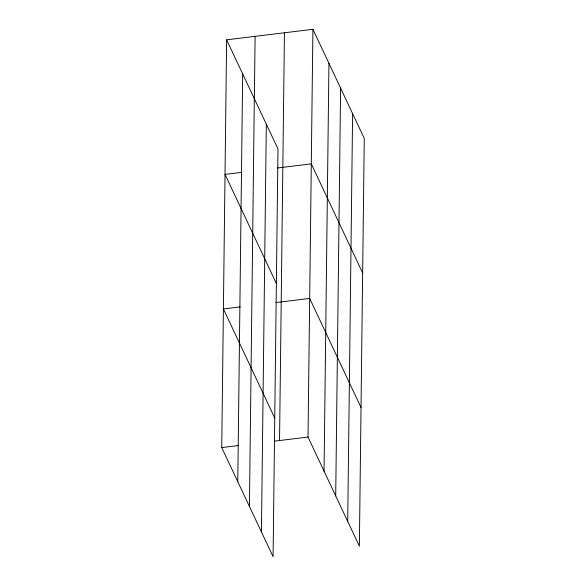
<?xml version="1.0" encoding="UTF-8"?>
<svg xmlns="http://www.w3.org/2000/svg" width="586" height="586" viewBox="0 0 586 586"><rect width="100%" height="100%" fill="white"/><g stroke="black" fill="none" stroke-linecap="round" stroke-linejoin="round"><path stroke-width="0.88" d="M226.636 39.826L277.984 148.947L273.083 556.7L221.735 447.579L226.636 39.826L312.917 29.3L364.265 138.421L359.365 546.174L308.016 437.053L312.917 29.3M237.777 481.663L242.677 73.909M249.424 506.429L254.324 98.668M254.353 99.51L255.108 36.354M261.429 531.934L266.33 124.181M279.544 440.526L284.444 32.772M324.051 471.137L328.951 63.383M335.705 495.895L340.605 88.142M347.71 521.408L352.611 113.655M241.923 172.321L225.024 174.386L276.365 283.507M277.493 167.984L311.298 163.86L362.646 272.981M240.311 306.881L223.405 308.947L274.753 418.06M275.874 302.544L309.679 298.421L361.027 407.534M221.735 447.579L238.641 445.521M274.211 441.177L308.016 437.053"/></g></svg>
